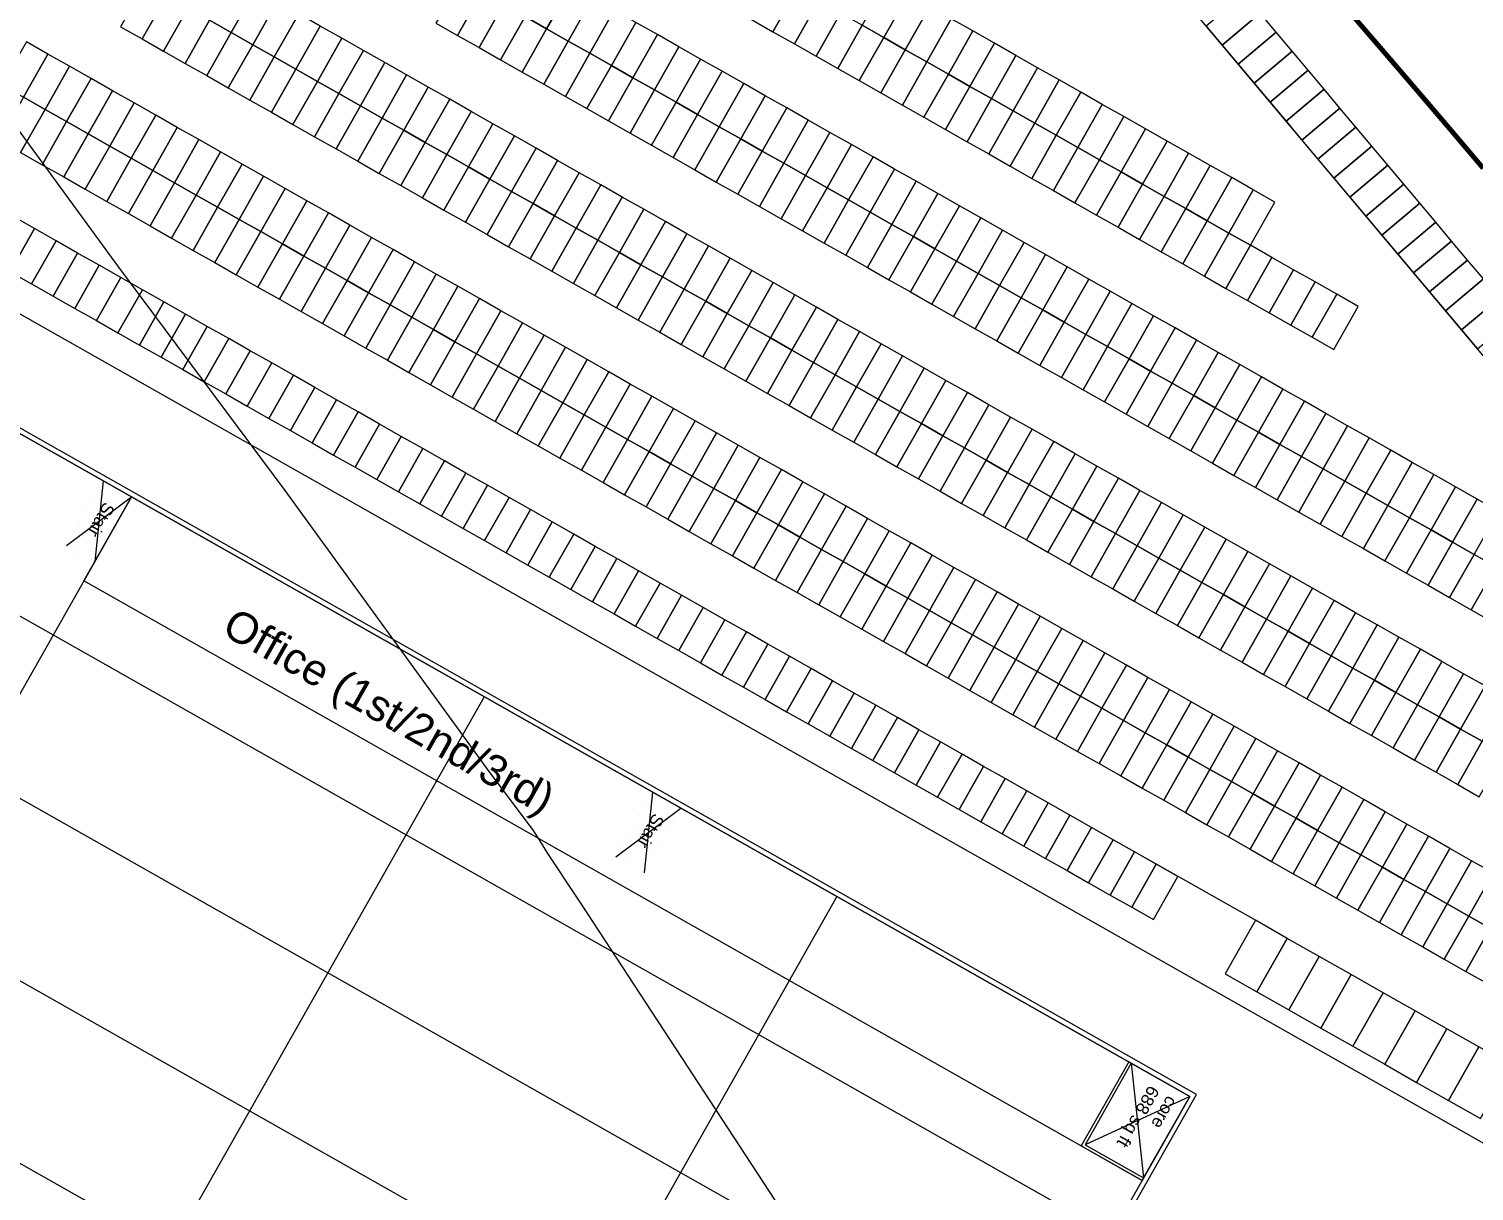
# Model space of a CAD drawing. Header units: millimetres. Extents: x 111502 to 977541, y 8702 to 1044108.
# Drawn here: x 489974.2 to 490119.9, y 241062.8 to 241180 of the extents above; entities that cross this region are included whole.
import ezdxf

# ---------------------------------------------------------------- set-up
doc = ezdxf.new("R2010")
doc.units = ezdxf.units.MM
doc.header["$LTSCALE"] = 0.25
doc.linetypes.add('DASHED2', pattern=[9.525, 6.35, -3.175])
for name, color, linetype in [('E HVSS As Laid HV', 10, 'Continuous'), ('X HVSS Site Background', 8, 'Continuous'), ('X HVSS Site Outline', 210, 'Continuous')]:
    doc.layers.add(name, color=color, linetype=linetype)
doc.styles.add('Proposed Employment Area - 11-089-MP013-01a$0$1250T25R', font='arial.ttf', dxfattribs={"height": 3125})
doc.styles.add('Proposed Employment Area - 11-089-MP013-01a$0$1250T50R', font='arial.ttf', dxfattribs={"height": 6250})
doc.styles.add('Proposed Employment Area - 11-089-MP013-01a$0$Standard', font='txt')

# ---------------------------------------------------------------- blocks, each defined once
blk = doc.blocks.new('Proposed Commercial Boundary - 09.02.22')
at = {"layer": 'X HVSS Site Outline'}
blk.add_lwpolyline([(490029573, 241272499, 500, 500, 0), (490047953, 241250802, 500, 500, 0.0024967), (490101240, 241188750, 500, 500, -0.0010707), (490111136, 241177301, 500, 500, -0.0022777), (490120854, 241165906, 500, 500, -0.0034847)], format="xyseb", dxfattribs=at)
blk = doc.blocks.new('commercial background')
at = {"layer": 'X HVSS Site Background'}
for p, q in [((1391.77, 719.27), (1627.68, 585.62)), ((1468.99, 663.45), (1468.15, 655.32)), ((1471.85, 661.84), (1214.25, 207.13)), ((1465.3, 656.94), (1471.85, 661.84)), ((1507.42, 641.69), (1249.82, 186.97)), ((1524.4, 632.06), (1523.56, 623.93)), ((1520.71, 625.55), (1527.26, 630.45)), ((1585.19, 619.14), (1573.01, 626.04)), ((1542.99, 621.53), (1285.4, 166.82)), ((1572.68, 604.72), (1573.91, 593.16)), ((1578.57, 601.38), (1568.02, 596.49))]:
    blk.add_line(p, q, dxfattribs=at)
at = {"layer": 'X HVSS Site Background', "flags": 128}
for points in [[(1498.21, 806.9), (1626.89, 653.79), (1657.64, 611.25), (1675.49, 575.45), (1680.89, 547.48)], [(1400.7, 702.15), (1578.57, 601.38)], [(1392.37, 688.47), (1571.12, 587.21)], [(1384.92, 674.3), (1562.8, 573.54)], [(1377.04, 660.38), (1554.91, 559.62)], [(1369.15, 646.46), (1547.02, 545.69)]]:
    blk.add_lwpolyline(points, dxfattribs=at)
at = {"layer": 'X HVSS Site Background'}
for points in [[(1479.73, 709.9), (1481.91, 708.67), (1484.37, 713.02), (1482.2, 714.25)], [(1511.55, 710.27), (1513.72, 709.03), (1516.19, 713.38), (1514.01, 714.62)], [(1534.37, 709.98), (1536.54, 708.74), (1539.01, 713.09), (1536.83, 714.33)], [(1470.74, 709.25), (1472.92, 708.02), (1475.38, 712.37), (1473.21, 713.6)], [(1481.91, 708.67), (1484.08, 707.44), (1486.55, 711.79), (1484.37, 713.02)], [(1502.56, 709.61), (1504.73, 708.38), (1507.2, 712.73), (1505.02, 713.96)], [(1504.73, 708.38), (1506.91, 707.15), (1509.37, 711.5), (1507.2, 712.73)], [(1513.72, 709.03), (1515.9, 707.8), (1518.36, 712.15), (1516.19, 713.38)], [(1536.54, 708.74), (1538.72, 707.51), (1541.18, 711.86), (1539.01, 713.09)], [(1545.53, 709.4), (1547.71, 708.16), (1550.18, 712.51), (1548, 713.75)], [(1472.92, 708.02), (1475.09, 706.79), (1477.56, 711.14), (1475.38, 712.37)], [(1484.08, 707.44), (1486.26, 706.21), (1488.72, 710.56), (1486.55, 711.79)], [(1506.91, 707.15), (1509.08, 705.92), (1511.55, 710.27), (1509.37, 711.5)], [(1515.9, 707.8), (1518.07, 706.57), (1520.54, 710.92), (1518.36, 712.15)], [(1538.72, 707.51), (1540.89, 706.28), (1543.36, 710.63), (1541.18, 711.86)], [(1547.71, 708.16), (1549.89, 706.93), (1552.35, 711.28), (1550.18, 712.51)], [(1549.89, 706.93), (1552.06, 705.7), (1554.53, 710.05), (1552.35, 711.28)], [(1580.24, 709.3), (1581.85, 707.38), (1585.68, 710.6), (1584.07, 712.51)], [(1475.09, 706.79), (1477.27, 705.55), (1479.73, 709.9), (1477.56, 711.14)], [(1477.27, 705.55), (1479.44, 704.32), (1481.91, 708.67), (1479.73, 709.9)], [(1486.26, 706.21), (1488.43, 704.97), (1490.9, 709.32), (1488.72, 710.56)], [(1509.08, 705.92), (1511.26, 704.68), (1513.72, 709.03), (1511.55, 710.27)], [(1518.07, 706.57), (1520.25, 705.34), (1522.71, 709.69), (1520.54, 710.92)], [(1540.89, 706.28), (1543.07, 705.05), (1545.53, 709.4), (1543.36, 710.63)], [(1552.06, 705.7), (1554.24, 704.47), (1556.7, 708.82), (1554.53, 710.05)], [(1581.85, 707.38), (1583.46, 705.47), (1587.29, 708.69), (1585.68, 710.6)], [(1479.44, 704.32), (1481.62, 703.09), (1484.08, 707.44), (1481.91, 708.67)], [(1488.43, 704.97), (1490.61, 703.74), (1493.07, 708.09), (1490.9, 709.32)], [(1511.26, 704.68), (1513.43, 703.45), (1515.9, 707.8), (1513.72, 709.03)], [(1520.25, 705.34), (1522.42, 704.1), (1524.89, 708.45), (1522.71, 709.69)], [(1522.42, 704.1), (1524.6, 702.87), (1527.06, 707.22), (1524.89, 708.45)], [(1543.07, 705.05), (1545.25, 703.81), (1547.71, 708.16), (1545.53, 709.4)], [(1554.24, 704.47), (1556.41, 703.23), (1558.88, 707.58), (1556.7, 708.82)], [(1583.46, 705.47), (1585.07, 703.55), (1588.9, 706.77), (1587.29, 708.69)], [(1458.79, 703.38), (1460.97, 702.14), (1463.43, 706.49), (1461.26, 707.73)], [(1481.62, 703.09), (1483.79, 701.86), (1486.26, 706.21), (1484.08, 707.44)], [(1490.61, 703.74), (1492.78, 702.51), (1495.25, 706.86), (1493.07, 708.09)], [(1492.78, 702.51), (1494.96, 701.28), (1497.42, 705.63), (1495.25, 706.86)], [(1513.43, 703.45), (1515.61, 702.22), (1518.07, 706.57), (1515.9, 707.8)], [(1524.6, 702.87), (1526.77, 701.64), (1529.24, 705.99), (1527.06, 707.22)], [(1545.25, 703.81), (1547.42, 702.58), (1549.89, 706.93), (1547.71, 708.16)], [(1547.42, 702.58), (1549.6, 701.35), (1552.06, 705.7), (1549.89, 706.93)], [(1556.41, 703.23), (1558.59, 702), (1561.05, 706.35), (1558.88, 707.58)], [(1460.97, 702.14), (1463.14, 700.91), (1465.61, 705.26), (1463.43, 706.49)], [(1483.79, 701.86), (1485.97, 700.62), (1488.43, 704.97), (1486.26, 706.21)], [(1494.96, 701.28), (1497.13, 700.04), (1499.6, 704.39), (1497.42, 705.63)], [(1515.61, 702.22), (1517.78, 700.99), (1520.25, 705.34), (1518.07, 706.57)], [(1517.78, 700.99), (1519.96, 699.75), (1522.42, 704.1), (1520.25, 705.34)], [(1526.77, 701.64), (1528.95, 700.41), (1531.41, 704.76), (1529.24, 705.99)], [(1549.6, 701.35), (1551.77, 700.12), (1554.24, 704.47), (1552.06, 705.7)], [(1558.59, 702), (1560.76, 700.77), (1563.23, 705.12), (1561.05, 706.35)], [(1585.07, 703.55), (1586.68, 701.64), (1590.5, 704.86), (1588.9, 706.77)], [(1463.14, 700.91), (1465.32, 699.68), (1467.78, 704.03), (1465.61, 705.26)], [(1465.32, 699.68), (1467.49, 698.45), (1469.96, 702.8), (1467.78, 704.03)], [(1485.97, 700.62), (1488.14, 699.39), (1490.61, 703.74), (1488.43, 704.97)], [(1497.13, 700.04), (1499.31, 698.81), (1501.77, 703.16), (1499.6, 704.39)], [(1519.96, 699.75), (1522.13, 698.52), (1524.6, 702.87), (1522.42, 704.1)], [(1528.95, 700.41), (1531.12, 699.17), (1533.59, 703.52), (1531.41, 704.76)], [(1551.77, 700.12), (1553.95, 698.88), (1556.41, 703.23), (1554.24, 704.47)], [(1560.76, 700.77), (1562.94, 699.54), (1565.4, 703.89), (1563.23, 705.12)], [(1562.94, 699.54), (1565.11, 698.3), (1567.58, 702.65), (1565.4, 703.89)], [(1586.68, 701.64), (1588.29, 699.73), (1592.11, 702.94), (1590.5, 704.86)], [(1142.42, 247.24), (1321.16, 145.99), (1579.25, 601.57), (1400.51, 702.83)], [(1467.49, 698.45), (1469.67, 697.21), (1472.13, 701.56), (1469.96, 702.8)], [(1488.14, 699.39), (1490.32, 698.16), (1492.78, 702.51), (1490.61, 703.74)], [(1490.32, 698.16), (1492.49, 696.93), (1494.96, 701.28), (1492.78, 702.51)], [(1499.31, 698.81), (1501.48, 697.58), (1503.95, 701.93), (1501.77, 703.16)], [(1522.13, 698.52), (1524.31, 697.29), (1526.77, 701.64), (1524.6, 702.87)], [(1531.12, 699.17), (1533.3, 697.94), (1535.76, 702.29), (1533.59, 703.52)], [(1553.95, 698.88), (1556.12, 697.65), (1558.59, 702), (1556.41, 703.23)], [(1565.11, 698.3), (1567.29, 697.07), (1569.75, 701.42), (1567.58, 702.65)], [(1588.29, 699.73), (1589.89, 697.81), (1593.72, 701.03), (1592.11, 702.94)], [(1143.1, 247.43), (1320.97, 146.67), (1578.57, 601.38), (1400.7, 702.15)], [(1458.5, 697.79), (1460.68, 696.56), (1463.14, 700.91), (1460.97, 702.14)], [(1469.67, 697.21), (1471.84, 695.98), (1474.31, 700.33), (1472.13, 701.56)], [(1492.49, 696.93), (1494.67, 695.69), (1497.13, 700.04), (1494.96, 701.28)], [(1501.48, 697.58), (1503.66, 696.35), (1506.12, 700.7), (1503.95, 701.93)], [(1524.31, 697.29), (1526.48, 696.06), (1528.95, 700.41), (1526.77, 701.64)], [(1533.3, 697.94), (1535.47, 696.71), (1537.94, 701.06), (1535.76, 702.29)], [(1535.47, 696.71), (1537.65, 695.48), (1540.11, 699.83), (1537.94, 701.06)], [(1556.12, 697.65), (1558.3, 696.42), (1560.76, 700.77), (1558.59, 702)], [(1567.29, 697.07), (1569.46, 695.84), (1571.93, 700.19), (1569.75, 701.42)], [(1589.89, 697.81), (1591.5, 695.9), (1595.33, 699.12), (1593.72, 701.03)], [(1460.68, 696.56), (1462.85, 695.33), (1465.32, 699.68), (1463.14, 700.91)], [(1462.85, 695.33), (1465.03, 694.1), (1467.49, 698.45), (1465.32, 699.68)], [(1471.84, 695.98), (1474.02, 694.75), (1476.48, 699.1), (1474.31, 700.33)], [(1494.67, 695.69), (1496.84, 694.46), (1499.31, 698.81), (1497.13, 700.04)], [(1503.66, 696.35), (1505.83, 695.11), (1508.3, 699.46), (1506.12, 700.7)], [(1526.48, 696.06), (1528.66, 694.82), (1531.12, 699.17), (1528.95, 700.41)], [(1537.65, 695.48), (1539.82, 694.24), (1542.29, 698.59), (1540.11, 699.83)], [(1558.3, 696.42), (1560.47, 695.19), (1562.94, 699.54), (1560.76, 700.77)], [(1560.47, 695.19), (1562.65, 693.95), (1565.11, 698.3), (1562.94, 699.54)], [(1569.46, 695.84), (1571.64, 694.61), (1574.1, 698.96), (1571.93, 700.19)], [(1465.03, 694.1), (1467.2, 692.86), (1469.67, 697.21), (1467.49, 698.45)], [(1474.02, 694.75), (1476.19, 693.52), (1478.66, 697.87), (1476.48, 699.1)], [(1496.84, 694.46), (1499.02, 693.23), (1501.48, 697.58), (1499.31, 698.81)], [(1505.83, 695.11), (1508.01, 693.88), (1510.47, 698.23), (1508.3, 699.46)], [(1508.01, 693.88), (1510.18, 692.65), (1512.65, 697), (1510.47, 698.23)], [(1528.66, 694.82), (1530.83, 693.59), (1533.3, 697.94), (1531.12, 699.17)], [(1539.82, 694.24), (1542, 693.01), (1544.46, 697.36), (1542.29, 698.59)], [(1562.65, 693.95), (1564.82, 692.72), (1567.29, 697.07), (1565.11, 698.3)], [(1571.64, 694.61), (1573.81, 693.37), (1576.28, 697.72), (1574.1, 698.96)], [(1591.5, 695.9), (1593.11, 693.99), (1596.94, 697.2), (1595.33, 699.12)], [(1467.2, 692.86), (1469.38, 691.63), (1471.84, 695.98), (1469.67, 697.21)], [(1476.19, 693.52), (1478.37, 692.28), (1480.83, 696.63), (1478.66, 697.87)], [(1478.37, 692.28), (1480.54, 691.05), (1483.01, 695.4), (1480.83, 696.63)], [(1499.02, 693.23), (1501.19, 692), (1503.66, 696.35), (1501.48, 697.58)], [(1510.18, 692.65), (1512.36, 691.42), (1514.82, 695.77), (1512.65, 697)], [(1530.83, 693.59), (1533.01, 692.36), (1535.47, 696.71), (1533.3, 697.94)], [(1533.01, 692.36), (1535.18, 691.13), (1537.65, 695.48), (1535.47, 696.71)], [(1542, 693.01), (1544.17, 691.78), (1546.64, 696.13), (1544.46, 697.36)], [(1564.82, 692.72), (1567, 691.49), (1569.46, 695.84), (1567.29, 697.07)], [(1573.81, 693.37), (1575.99, 692.14), (1578.45, 696.49), (1576.28, 697.72)], [(1593.11, 693.99), (1594.72, 692.07), (1598.55, 695.29), (1596.94, 697.2)], [(1469.38, 691.63), (1471.55, 690.4), (1474.02, 694.75), (1471.84, 695.98)], [(1480.54, 691.05), (1482.72, 689.82), (1485.18, 694.17), (1483.01, 695.4)], [(1501.19, 692), (1503.37, 690.76), (1505.83, 695.11), (1503.66, 696.35)], [(1512.36, 691.42), (1514.53, 690.18), (1517, 694.53), (1514.82, 695.77)], [(1535.18, 691.13), (1537.36, 689.89), (1539.82, 694.24), (1537.65, 695.48)], [(1544.17, 691.78), (1546.35, 690.55), (1548.81, 694.9), (1546.64, 696.13)], [(1567, 691.49), (1569.17, 690.26), (1571.64, 694.61), (1569.46, 695.84)], [(1575.99, 692.14), (1578.16, 690.91), (1580.63, 695.26), (1578.45, 696.49)], [(1578.16, 690.91), (1580.34, 689.68), (1582.8, 694.03), (1580.63, 695.26)], [(1594.72, 692.07), (1596.33, 690.16), (1600.16, 693.37), (1598.55, 695.29)], [(1471.55, 690.4), (1473.73, 689.17), (1476.19, 693.52), (1474.02, 694.75)], [(1482.72, 689.82), (1484.89, 688.59), (1487.36, 692.94), (1485.18, 694.17)], [(1503.37, 690.76), (1505.54, 689.53), (1508.01, 693.88), (1505.83, 695.11)], [(1505.54, 689.53), (1507.72, 688.3), (1510.18, 692.65), (1508.01, 693.88)], [(1514.53, 690.18), (1516.71, 688.95), (1519.17, 693.3), (1517, 694.53)], [(1537.36, 689.89), (1539.53, 688.66), (1542, 693.01), (1539.82, 694.24)], [(1546.35, 690.55), (1548.52, 689.31), (1550.99, 693.66), (1548.81, 694.9)], [(1569.17, 690.26), (1571.35, 689.02), (1573.81, 693.37), (1571.64, 694.61)], [(1580.34, 689.68), (1582.51, 688.44), (1584.98, 692.79), (1582.8, 694.03)], [(1473.73, 689.17), (1475.9, 687.93), (1478.37, 692.28), (1476.19, 693.52)], [(1475.9, 687.93), (1478.08, 686.7), (1480.54, 691.05), (1478.37, 692.28)], [(1484.89, 688.59), (1487.07, 687.35), (1489.53, 691.7), (1487.36, 692.94)], [(1507.72, 688.3), (1509.89, 687.07), (1512.36, 691.42), (1510.18, 692.65)], [(1516.71, 688.95), (1518.88, 687.72), (1521.35, 692.07), (1519.17, 693.3)], [(1539.53, 688.66), (1541.71, 687.43), (1544.17, 691.78), (1542, 693.01)], [(1548.52, 689.31), (1550.7, 688.08), (1553.16, 692.43), (1550.99, 693.66)], [(1550.7, 688.08), (1552.87, 686.85), (1555.34, 691.2), (1553.16, 692.43)], [(1571.35, 689.02), (1573.52, 687.79), (1575.99, 692.14), (1573.81, 693.37)], [(1582.51, 688.44), (1584.69, 687.21), (1587.15, 691.56), (1584.98, 692.79)], [(1596.33, 690.16), (1597.94, 688.24), (1601.76, 691.46), (1600.16, 693.37)], [(1478.08, 686.7), (1480.25, 685.47), (1482.72, 689.82), (1480.54, 691.05)], [(1487.07, 687.35), (1489.24, 686.12), (1491.71, 690.47), (1489.53, 691.7)], [(1509.89, 687.07), (1512.07, 685.83), (1514.53, 690.18), (1512.36, 691.42)], [(1518.88, 687.72), (1521.06, 686.49), (1523.52, 690.84), (1521.35, 692.07)], [(1521.06, 686.49), (1523.23, 685.25), (1525.7, 689.6), (1523.52, 690.84)], [(1541.71, 687.43), (1543.88, 686.2), (1546.35, 690.55), (1544.17, 691.78)], [(1552.87, 686.85), (1555.05, 685.62), (1557.51, 689.97), (1555.34, 691.2)], [(1573.52, 687.79), (1575.7, 686.56), (1578.16, 690.91), (1575.99, 692.14)], [(1575.7, 686.56), (1577.87, 685.33), (1580.34, 689.68), (1578.16, 690.91)], [(1597.94, 688.24), (1599.54, 686.33), (1603.37, 689.55), (1601.76, 691.46)], [(1457.44, 685.78), (1459.62, 684.54), (1462.08, 688.89), (1459.91, 690.13)], [(1480.25, 685.47), (1482.43, 684.24), (1484.89, 688.59), (1482.72, 689.82)], [(1489.24, 686.12), (1491.42, 684.89), (1493.88, 689.24), (1491.71, 690.47)], [(1512.07, 685.83), (1514.24, 684.6), (1516.71, 688.95), (1514.53, 690.18)], [(1523.23, 685.25), (1525.41, 684.02), (1527.87, 688.37), (1525.7, 689.6)], [(1543.88, 686.2), (1546.06, 684.96), (1548.52, 689.31), (1546.35, 690.55)], [(1546.06, 684.96), (1548.23, 683.73), (1550.7, 688.08), (1548.52, 689.31)], [(1555.05, 685.62), (1557.22, 684.38), (1559.69, 688.73), (1557.51, 689.97)], [(1577.87, 685.33), (1580.05, 684.09), (1582.51, 688.44), (1580.34, 689.68)], [(1599.54, 686.33), (1601.15, 684.42), (1604.98, 687.63), (1603.37, 689.55)], [(1459.62, 684.54), (1461.79, 683.31), (1464.26, 687.66), (1462.08, 688.89)], [(1482.43, 684.24), (1484.6, 683), (1487.07, 687.35), (1484.89, 688.59)], [(1491.42, 684.89), (1493.6, 683.66), (1496.06, 688.01), (1493.88, 689.24)], [(1493.6, 683.66), (1495.77, 682.42), (1498.24, 686.77), (1496.06, 688.01)], [(1514.24, 684.6), (1516.42, 683.37), (1518.88, 687.72), (1516.71, 688.95)], [(1525.41, 684.02), (1527.58, 682.79), (1530.05, 687.14), (1527.87, 688.37)], [(1548.23, 683.73), (1550.41, 682.5), (1552.87, 686.85), (1550.7, 688.08)], [(1557.22, 684.38), (1559.4, 683.15), (1561.86, 687.5), (1559.69, 688.73)], [(1580.05, 684.09), (1582.22, 682.86), (1584.69, 687.21), (1582.51, 688.44)], [(1461.79, 683.31), (1463.97, 682.08), (1466.43, 686.43), (1464.26, 687.66)], [(1463.97, 682.08), (1466.14, 680.85), (1468.61, 685.2), (1466.43, 686.43)], [(1484.6, 683), (1486.78, 681.77), (1489.24, 686.12), (1487.07, 687.35)], [(1495.77, 682.42), (1497.95, 681.19), (1500.41, 685.54), (1498.24, 686.77)], [(1516.42, 683.37), (1518.59, 682.14), (1521.06, 686.49), (1518.88, 687.72)], [(1518.59, 682.14), (1520.77, 680.9), (1523.23, 685.25), (1521.06, 686.49)], [(1527.58, 682.79), (1529.76, 681.56), (1532.22, 685.91), (1530.05, 687.14)], [(1550.41, 682.5), (1552.58, 681.27), (1555.05, 685.62), (1552.87, 686.85)], [(1559.4, 683.15), (1561.57, 681.92), (1564.04, 686.27), (1561.86, 687.5)], [(1582.22, 682.86), (1584.4, 681.63), (1586.86, 685.98), (1584.69, 687.21)], [(1601.15, 684.42), (1602.76, 682.5), (1606.59, 685.72), (1604.98, 687.63)], [(1466.14, 680.85), (1468.32, 679.61), (1470.78, 683.96), (1468.61, 685.2)], [(1486.78, 681.77), (1488.96, 680.54), (1491.42, 684.89), (1489.24, 686.12)], [(1497.95, 681.19), (1500.12, 679.96), (1502.59, 684.31), (1500.41, 685.54)], [(1520.77, 680.9), (1522.94, 679.67), (1525.41, 684.02), (1523.23, 685.25)], [(1529.76, 681.56), (1531.93, 680.32), (1534.4, 684.67), (1532.22, 685.91)], [(1552.58, 681.27), (1554.76, 680.03), (1557.22, 684.38), (1555.05, 685.62)], [(1561.57, 681.92), (1563.75, 680.69), (1566.21, 685.04), (1564.04, 686.27)], [(1563.75, 680.69), (1565.92, 679.45), (1568.39, 683.8), (1566.21, 685.04)], [(1584.4, 681.63), (1586.57, 680.4), (1589.04, 684.75), (1586.86, 685.98)], [(1602.76, 682.5), (1604.37, 680.59), (1608.2, 683.81), (1606.59, 685.72)], [(1468.32, 679.61), (1470.49, 678.38), (1472.96, 682.73), (1470.78, 683.96)], [(1488.96, 680.54), (1491.13, 679.31), (1493.6, 683.66), (1491.42, 684.89)], [(1491.13, 679.31), (1493.31, 678.07), (1495.77, 682.42), (1493.6, 683.66)], [(1500.12, 679.96), (1502.3, 678.73), (1504.76, 683.08), (1502.59, 684.31)], [(1522.94, 679.67), (1525.12, 678.44), (1527.58, 682.79), (1525.41, 684.02)], [(1531.93, 680.32), (1534.11, 679.09), (1536.57, 683.44), (1534.4, 684.67)], [(1554.76, 680.03), (1556.93, 678.8), (1559.4, 683.15), (1557.22, 684.38)], [(1565.92, 679.45), (1568.1, 678.22), (1570.56, 682.57), (1568.39, 683.8)], [(1586.57, 680.4), (1588.75, 679.16), (1591.21, 683.51), (1589.04, 684.75)], [(1588.75, 679.16), (1590.92, 677.93), (1593.39, 682.28), (1591.21, 683.51)], [(1604.37, 680.59), (1605.98, 678.67), (1609.81, 681.89), (1608.2, 683.81)], [(1470.49, 678.38), (1472.67, 677.15), (1475.13, 681.5), (1472.96, 682.73)], [(1493.31, 678.07), (1495.48, 676.84), (1497.95, 681.19), (1495.77, 682.42)], [(1502.3, 678.73), (1504.47, 677.49), (1506.94, 681.84), (1504.76, 683.08)], [(1525.12, 678.44), (1527.29, 677.21), (1529.76, 681.56), (1527.58, 682.79)], [(1534.11, 679.09), (1536.28, 677.86), (1538.75, 682.21), (1536.57, 683.44)], [(1536.28, 677.86), (1538.46, 676.63), (1540.92, 680.98), (1538.75, 682.21)], [(1556.93, 678.8), (1559.11, 677.57), (1561.57, 681.92), (1559.4, 683.15)], [(1568.1, 678.22), (1570.27, 676.99), (1572.74, 681.34), (1570.56, 682.57)], [(1590.92, 677.93), (1593.1, 676.7), (1595.56, 681.05), (1593.39, 682.28)], [(1472.67, 677.15), (1474.84, 675.92), (1477.31, 680.27), (1475.13, 681.5)], [(1495.48, 676.84), (1497.66, 675.61), (1500.12, 679.96), (1497.95, 681.19)], [(1504.47, 677.49), (1506.65, 676.26), (1509.11, 680.61), (1506.94, 681.84)], [(1506.65, 676.26), (1508.82, 675.03), (1511.29, 679.38), (1509.11, 680.61)], [(1527.29, 677.21), (1529.47, 675.97), (1531.93, 680.32), (1529.76, 681.56)], [(1538.46, 676.63), (1540.63, 675.39), (1543.1, 679.74), (1540.92, 680.98)], [(1559.11, 677.57), (1561.28, 676.34), (1563.75, 680.69), (1561.57, 681.92)], [(1561.28, 676.34), (1563.46, 675.1), (1565.92, 679.45), (1563.75, 680.69)], [(1570.27, 676.99), (1572.45, 675.76), (1574.91, 680.11), (1572.74, 681.34)], [(1605.98, 678.67), (1607.59, 676.76), (1611.41, 679.98), (1609.81, 681.89)], [(1474.84, 675.92), (1477.02, 674.68), (1479.48, 679.03), (1477.31, 680.27)], [(1497.66, 675.61), (1499.83, 674.38), (1502.3, 678.73), (1500.12, 679.96)], [(1508.82, 675.03), (1511, 673.8), (1513.46, 678.15), (1511.29, 679.38)], [(1529.47, 675.97), (1531.64, 674.74), (1534.11, 679.09), (1531.93, 680.32)], [(1540.63, 675.39), (1542.81, 674.16), (1545.27, 678.51), (1543.1, 679.74)], [(1563.46, 675.1), (1565.63, 673.87), (1568.1, 678.22), (1565.92, 679.45)], [(1572.45, 675.76), (1574.62, 674.52), (1577.09, 678.87), (1574.91, 680.11)], [(1477.02, 674.68), (1479.19, 673.45), (1481.66, 677.8), (1479.48, 679.03)], [(1479.19, 673.45), (1481.37, 672.22), (1483.83, 676.57), (1481.66, 677.8)], [(1499.83, 674.38), (1502.01, 673.14), (1504.47, 677.49), (1502.3, 678.73)], [(1511, 673.8), (1513.17, 672.56), (1515.64, 676.92), (1513.46, 678.15)], [(1531.64, 674.74), (1533.82, 673.51), (1536.28, 677.86), (1534.11, 679.09)], [(1533.82, 673.51), (1535.99, 672.28), (1538.46, 676.63), (1536.28, 677.86)], [(1542.81, 674.16), (1544.98, 672.93), (1547.45, 677.28), (1545.27, 678.51)], [(1565.63, 673.87), (1567.81, 672.64), (1570.27, 676.99), (1568.1, 678.22)], [(1574.62, 674.52), (1576.8, 673.29), (1579.26, 677.64), (1577.09, 678.87)], [(1481.37, 672.22), (1483.54, 670.99), (1486.01, 675.34), (1483.83, 676.57)], [(1502.01, 673.14), (1504.18, 671.91), (1506.65, 676.26), (1504.47, 677.49)], [(1504.18, 671.91), (1506.36, 670.68), (1508.82, 675.03), (1506.65, 676.26)], [(1513.17, 672.56), (1515.35, 671.33), (1517.81, 675.68), (1515.64, 676.92)], [(1535.99, 672.28), (1538.17, 671.04), (1540.63, 675.39), (1538.46, 676.63)], [(1544.98, 672.93), (1547.16, 671.7), (1549.62, 676.05), (1547.45, 677.28)], [(1567.81, 672.64), (1569.98, 671.41), (1572.45, 675.76), (1570.27, 676.99)], [(1576.8, 673.29), (1578.97, 672.06), (1581.44, 676.41), (1579.26, 677.64)], [(1578.97, 672.06), (1581.15, 670.83), (1583.61, 675.18), (1581.44, 676.41)], [(1483.54, 670.99), (1485.72, 669.75), (1488.18, 674.1), (1486.01, 675.34)], [(1506.36, 670.68), (1508.53, 669.45), (1511, 673.8), (1508.82, 675.03)], [(1515.35, 671.33), (1517.52, 670.1), (1519.99, 674.45), (1517.81, 675.68)], [(1538.17, 671.04), (1540.34, 669.81), (1542.81, 674.16), (1540.63, 675.39)], [(1547.16, 671.7), (1549.33, 670.46), (1551.8, 674.81), (1549.62, 676.05)], [(1549.33, 670.46), (1551.51, 669.23), (1553.97, 673.58), (1551.8, 674.81)], [(1569.98, 671.41), (1572.16, 670.17), (1574.62, 674.52), (1572.45, 675.76)], [(1581.15, 670.83), (1583.32, 669.59), (1585.79, 673.94), (1583.61, 675.18)], [(1485.72, 669.75), (1487.89, 668.52), (1490.36, 672.87), (1488.18, 674.1)], [(1508.53, 669.45), (1510.71, 668.21), (1513.17, 672.56), (1511, 673.8)], [(1517.52, 670.1), (1519.7, 668.87), (1522.16, 673.22), (1519.99, 674.45)], [(1540.34, 669.81), (1542.52, 668.58), (1544.98, 672.93), (1542.81, 674.16)], [(1551.51, 669.23), (1553.68, 668), (1556.15, 672.35), (1553.97, 673.58)], [(1572.16, 670.17), (1574.33, 668.94), (1576.8, 673.29), (1574.62, 674.52)], [(1574.33, 668.94), (1576.51, 667.71), (1578.97, 672.06), (1576.8, 673.29)], [(1583.32, 669.59), (1585.5, 668.36), (1587.96, 672.71), (1585.79, 673.94)], [(1487.89, 668.52), (1490.07, 667.29), (1492.53, 671.64), (1490.36, 672.87)], [(1510.71, 668.21), (1512.88, 666.98), (1515.35, 671.33), (1513.17, 672.56)], [(1519.7, 668.87), (1521.87, 667.63), (1524.34, 671.99), (1522.16, 673.22)], [(1521.87, 667.63), (1524.05, 666.4), (1526.51, 670.75), (1524.34, 671.99)], [(1542.52, 668.58), (1544.69, 667.35), (1547.16, 671.7), (1544.98, 672.93)], [(1553.68, 668), (1555.86, 666.77), (1558.32, 671.12), (1556.15, 672.35)], [(1576.51, 667.71), (1578.68, 666.48), (1581.15, 670.83), (1578.97, 672.06)], [(1585.5, 668.36), (1587.67, 667.13), (1590.14, 671.48), (1587.96, 672.71)], [(1490.07, 667.29), (1492.24, 666.06), (1494.71, 670.41), (1492.53, 671.64)], [(1492.24, 666.06), (1494.42, 664.82), (1496.88, 669.17), (1494.71, 670.41)], [(1512.88, 666.98), (1515.06, 665.75), (1517.52, 670.1), (1515.35, 671.33)], [(1524.05, 666.4), (1526.22, 665.17), (1528.69, 669.52), (1526.51, 670.75)], [(1544.69, 667.35), (1546.87, 666.11), (1549.33, 670.46), (1547.16, 671.7)], [(1546.87, 666.11), (1549.04, 664.88), (1551.51, 669.23), (1549.33, 670.46)], [(1555.86, 666.77), (1558.04, 665.53), (1560.5, 669.88), (1558.32, 671.12)], [(1578.68, 666.48), (1580.86, 665.24), (1583.32, 669.59), (1581.15, 670.83)], [(1587.67, 667.13), (1589.85, 665.9), (1592.31, 670.25), (1590.14, 671.48)], [(1494.42, 664.82), (1496.59, 663.59), (1499.06, 667.94), (1496.88, 669.17)], [(1515.06, 665.75), (1517.23, 664.52), (1519.7, 668.87), (1517.52, 670.1)], [(1526.22, 665.17), (1528.4, 663.94), (1530.86, 668.29), (1528.69, 669.52)], [(1549.04, 664.88), (1551.22, 663.65), (1553.68, 668), (1551.51, 669.23)], [(1558.04, 665.53), (1560.21, 664.3), (1562.68, 668.65), (1560.5, 669.88)], [(1580.86, 665.24), (1583.03, 664.01), (1585.5, 668.36), (1583.32, 669.59)], [(1589.85, 665.9), (1592.02, 664.66), (1594.49, 669.01), (1592.31, 670.25)], [(1592.02, 664.66), (1594.2, 663.43), (1596.66, 667.78), (1594.49, 669.01)], [(1496.59, 663.59), (1498.77, 662.36), (1501.23, 666.71), (1499.06, 667.94)], [(1517.23, 664.52), (1519.41, 663.28), (1521.87, 667.63), (1519.7, 668.87)], [(1519.41, 663.28), (1521.58, 662.05), (1524.05, 666.4), (1521.87, 667.63)], [(1528.4, 663.94), (1530.57, 662.7), (1533.04, 667.06), (1530.86, 668.29)], [(1551.22, 663.65), (1553.39, 662.42), (1555.86, 666.77), (1553.68, 668)], [(1560.21, 664.3), (1562.39, 663.07), (1564.85, 667.42), (1562.68, 668.65)], [(1583.03, 664.01), (1585.21, 662.78), (1587.67, 667.13), (1585.5, 668.36)], [(1594.2, 663.43), (1596.37, 662.2), (1598.84, 666.55), (1596.66, 667.78)], [(1498.77, 662.36), (1500.94, 661.13), (1503.41, 665.48), (1501.23, 666.71)], [(1521.58, 662.05), (1523.76, 660.82), (1526.22, 665.17), (1524.05, 666.4)], [(1530.57, 662.7), (1532.75, 661.47), (1535.21, 665.82), (1533.04, 667.06)], [(1553.39, 662.42), (1555.57, 661.18), (1558.04, 665.53), (1555.86, 666.77)], [(1562.39, 663.07), (1564.56, 661.84), (1567.03, 666.19), (1564.85, 667.42)], [(1564.56, 661.84), (1566.74, 660.6), (1569.2, 664.95), (1567.03, 666.19)], [(1585.21, 662.78), (1587.38, 661.55), (1589.85, 665.9), (1587.67, 667.13)], [(1596.37, 662.2), (1598.55, 660.97), (1601.01, 665.32), (1598.84, 666.55)], [(1500.94, 661.13), (1503.12, 659.89), (1505.58, 664.24), (1503.41, 665.48)], [(1523.76, 660.82), (1525.93, 659.59), (1528.4, 663.94), (1526.22, 665.17)], [(1532.75, 661.47), (1534.92, 660.24), (1537.39, 664.59), (1535.21, 665.82)], [(1534.92, 660.24), (1537.1, 659.01), (1539.56, 663.36), (1537.39, 664.59)], [(1555.57, 661.18), (1557.75, 659.95), (1560.21, 664.3), (1558.04, 665.53)], [(1566.74, 660.6), (1568.91, 659.37), (1571.38, 663.72), (1569.2, 664.95)], [(1587.38, 661.55), (1589.56, 660.31), (1592.02, 664.66), (1589.85, 665.9)], [(1589.56, 660.31), (1591.73, 659.08), (1594.2, 663.43), (1592.02, 664.66)], [(1598.55, 660.97), (1600.72, 659.73), (1603.19, 664.08), (1601.01, 665.32)], [(1503.12, 659.89), (1505.29, 658.66), (1507.76, 663.01), (1505.58, 664.24)], [(1525.93, 659.59), (1528.11, 658.35), (1530.57, 662.7), (1528.4, 663.94)], [(1537.1, 659.01), (1539.27, 657.77), (1541.74, 662.13), (1539.56, 663.36)], [(1557.75, 659.95), (1559.92, 658.72), (1562.39, 663.07), (1560.21, 664.3)], [(1568.91, 659.37), (1571.09, 658.14), (1573.55, 662.49), (1571.38, 663.72)], [(1591.73, 659.08), (1593.91, 657.85), (1596.37, 662.2), (1594.2, 663.43)], [(1600.72, 659.73), (1602.9, 658.5), (1605.36, 662.85), (1603.19, 664.08)], [(1471.85, 661.84), (1578.57, 601.38), (1573.76, 592.9), (1467.04, 653.36)], [(1505.29, 658.66), (1507.47, 657.43), (1509.93, 661.78), (1507.76, 663.01)], [(1507.47, 657.43), (1509.64, 656.2), (1512.11, 660.55), (1509.93, 661.78)], [(1528.11, 658.35), (1530.28, 657.12), (1532.75, 661.47), (1530.57, 662.7)], [(1539.27, 657.77), (1541.45, 656.54), (1543.91, 660.89), (1541.74, 662.13)], [(1559.92, 658.72), (1562.1, 657.49), (1564.56, 661.84), (1562.39, 663.07)], [(1562.1, 657.49), (1564.27, 656.25), (1566.74, 660.6), (1564.56, 661.84)], [(1571.09, 658.14), (1573.26, 656.91), (1575.73, 661.26), (1573.55, 662.49)], [(1593.91, 657.85), (1596.08, 656.62), (1598.55, 660.97), (1596.37, 662.2)], [(1602.9, 658.5), (1605.07, 657.27), (1607.54, 661.62), (1605.36, 662.85)], [(1605.07, 657.27), (1607.25, 656.04), (1609.71, 660.39), (1607.54, 661.62)], [(1509.64, 656.2), (1511.82, 654.96), (1514.28, 659.31), (1512.11, 660.55)], [(1530.28, 657.12), (1532.46, 655.89), (1534.92, 660.24), (1532.75, 661.47)], [(1532.46, 655.89), (1534.63, 654.66), (1537.1, 659.01), (1534.92, 660.24)], [(1541.45, 656.54), (1543.62, 655.31), (1546.09, 659.66), (1543.91, 660.89)], [(1564.27, 656.25), (1566.45, 655.02), (1568.91, 659.37), (1566.74, 660.6)], [(1573.26, 656.91), (1575.44, 655.67), (1577.9, 660.02), (1575.73, 661.26)], [(1596.08, 656.62), (1598.26, 655.38), (1600.72, 659.73), (1598.55, 660.97)], [(1511.82, 654.96), (1513.99, 653.73), (1516.46, 658.08), (1514.28, 659.31)], [(1534.63, 654.66), (1536.81, 653.42), (1539.27, 657.77), (1537.1, 659.01)], [(1543.62, 655.31), (1545.8, 654.08), (1548.26, 658.43), (1546.09, 659.66)], [(1566.45, 655.02), (1568.62, 653.79), (1571.09, 658.14), (1568.91, 659.37)], [(1575.44, 655.67), (1577.61, 654.44), (1580.08, 658.79), (1577.9, 660.02)], [(1577.61, 654.44), (1579.79, 653.21), (1582.25, 657.56), (1580.08, 658.79)], [(1598.26, 655.38), (1600.43, 654.15), (1602.9, 658.5), (1600.72, 659.73)], [(1513.99, 653.73), (1516.17, 652.5), (1518.63, 656.85), (1516.46, 658.08)], [(1536.81, 653.42), (1538.98, 652.19), (1541.45, 656.54), (1539.27, 657.77)], [(1545.8, 654.08), (1547.97, 652.84), (1550.44, 657.2), (1548.26, 658.43)], [(1568.62, 653.79), (1570.8, 652.56), (1573.26, 656.91), (1571.09, 658.14)], [(1579.79, 653.21), (1581.96, 651.98), (1584.43, 656.33), (1582.25, 657.56)], [(1600.43, 654.15), (1602.61, 652.92), (1605.07, 657.27), (1602.9, 658.5)], [(1602.61, 652.92), (1604.78, 651.69), (1607.25, 656.04), (1605.07, 657.27)], [(1516.17, 652.5), (1518.34, 651.27), (1520.81, 655.62), (1518.63, 656.85)], [(1538.98, 652.19), (1541.16, 650.96), (1543.62, 655.31), (1541.45, 656.54)], [(1547.97, 652.84), (1550.15, 651.61), (1552.61, 655.96), (1550.44, 657.2)], [(1550.15, 651.61), (1552.32, 650.38), (1554.79, 654.73), (1552.61, 655.96)], [(1570.8, 652.56), (1572.97, 651.32), (1575.44, 655.67), (1573.26, 656.91)], [(1581.96, 651.98), (1584.14, 650.74), (1586.6, 655.09), (1584.43, 656.33)], [(1604.78, 651.69), (1606.96, 650.45), (1609.42, 654.8), (1607.25, 656.04)], [(1518.34, 651.27), (1520.52, 650.03), (1522.98, 654.38), (1520.81, 655.62)], [(1520.52, 650.03), (1522.69, 648.8), (1525.16, 653.15), (1522.98, 654.38)], [(1541.16, 650.96), (1543.33, 649.73), (1545.8, 654.08), (1543.62, 655.31)], [(1552.32, 650.38), (1554.5, 649.15), (1556.96, 653.5), (1554.79, 654.73)], [(1572.97, 651.32), (1575.15, 650.09), (1577.61, 654.44), (1575.44, 655.67)], [(1575.15, 650.09), (1577.32, 648.86), (1579.79, 653.21), (1577.61, 654.44)], [(1584.14, 650.74), (1586.31, 649.51), (1588.78, 653.86), (1586.6, 655.09)], [(1606.96, 650.45), (1609.13, 649.22), (1611.6, 653.57), (1609.42, 654.8)], [(1522.69, 648.8), (1524.87, 647.57), (1527.33, 651.92), (1525.16, 653.15)], [(1543.33, 649.73), (1545.51, 648.49), (1547.97, 652.84), (1545.8, 654.08)], [(1554.5, 649.15), (1556.67, 647.91), (1559.14, 652.27), (1556.96, 653.5)], [(1577.32, 648.86), (1579.5, 647.63), (1581.96, 651.98), (1579.79, 653.21)], [(1586.31, 649.51), (1588.49, 648.28), (1590.95, 652.63), (1588.78, 653.86)], [(1524.87, 647.57), (1527.04, 646.34), (1529.51, 650.69), (1527.33, 651.92)], [(1545.51, 648.49), (1547.68, 647.26), (1550.15, 651.61), (1547.97, 652.84)], [(1547.68, 647.26), (1549.86, 646.03), (1552.32, 650.38), (1550.15, 651.61)], [(1556.67, 647.91), (1558.85, 646.68), (1561.31, 651.03), (1559.14, 652.27)], [(1579.5, 647.63), (1581.67, 646.39), (1584.14, 650.74), (1581.96, 651.98)], [(1588.49, 648.28), (1590.66, 647.05), (1593.13, 651.4), (1590.95, 652.63)], [(1527.04, 646.34), (1529.22, 645.1), (1531.68, 649.45), (1529.51, 650.69)], [(1549.86, 646.03), (1552.03, 644.8), (1554.5, 649.15), (1552.32, 650.38)], [(1558.85, 646.68), (1561.02, 645.45), (1563.49, 649.8), (1561.31, 651.03)], [(1581.67, 646.39), (1583.85, 645.16), (1586.31, 649.51), (1584.14, 650.74)], [(1590.66, 647.05), (1592.84, 645.81), (1595.3, 650.16), (1593.13, 651.4)], [(1592.84, 645.81), (1595.01, 644.58), (1597.48, 648.93), (1595.3, 650.16)], [(1529.22, 645.1), (1531.39, 643.87), (1533.86, 648.22), (1531.68, 649.45)], [(1552.03, 644.8), (1554.21, 643.56), (1556.67, 647.91), (1554.5, 649.15)], [(1561.02, 645.45), (1563.2, 644.22), (1565.66, 648.57), (1563.49, 649.8)], [(1563.2, 644.22), (1565.37, 642.98), (1567.84, 647.34), (1565.66, 648.57)], [(1583.85, 645.16), (1586.02, 643.93), (1588.49, 648.28), (1586.31, 649.51)], [(1595.01, 644.58), (1597.19, 643.35), (1599.65, 647.7), (1597.48, 648.93)], [(1531.39, 643.87), (1533.57, 642.64), (1536.04, 646.99), (1533.86, 648.22)], [(1554.21, 643.56), (1556.38, 642.33), (1558.85, 646.68), (1556.67, 647.91)], [(1565.37, 642.98), (1567.55, 641.75), (1570.01, 646.1), (1567.84, 647.34)], [(1586.02, 643.93), (1588.2, 642.7), (1590.66, 647.05), (1588.49, 648.28)], [(1588.2, 642.7), (1590.37, 641.46), (1592.84, 645.81), (1590.66, 647.05)], [(1597.19, 643.35), (1599.36, 642.12), (1601.83, 646.47), (1599.65, 647.7)], [(1533.57, 642.64), (1535.75, 641.41), (1538.21, 645.76), (1536.04, 646.99)], [(1535.75, 641.41), (1537.92, 640.17), (1540.39, 644.52), (1538.21, 645.76)], [(1556.38, 642.33), (1558.56, 641.1), (1561.02, 645.45), (1558.85, 646.68)], [(1567.55, 641.75), (1569.72, 640.52), (1572.19, 644.87), (1570.01, 646.1)], [(1590.37, 641.46), (1592.55, 640.23), (1595.01, 644.58), (1592.84, 645.81)], [(1599.36, 642.12), (1601.54, 640.88), (1604, 645.23), (1601.83, 646.47)], [(1537.92, 640.17), (1540.1, 638.94), (1542.56, 643.29), (1540.39, 644.52)], [(1558.56, 641.1), (1560.73, 639.87), (1563.2, 644.22), (1561.02, 645.45)], [(1560.73, 639.87), (1562.91, 638.63), (1565.37, 642.98), (1563.2, 644.22)], [(1569.72, 640.52), (1571.9, 639.29), (1574.36, 643.64), (1572.19, 644.87)], [(1592.55, 640.23), (1594.72, 639), (1597.19, 643.35), (1595.01, 644.58)], [(1601.54, 640.88), (1603.71, 639.65), (1606.18, 644), (1604, 645.23)], [(1540.1, 638.94), (1542.27, 637.71), (1544.74, 642.06), (1542.56, 643.29)], [(1562.91, 638.63), (1565.08, 637.4), (1567.55, 641.75), (1565.37, 642.98)], [(1571.9, 639.29), (1574.07, 638.05), (1576.54, 642.41), (1574.36, 643.64)], [(1594.72, 639), (1596.9, 637.77), (1599.36, 642.12), (1597.19, 643.35)], [(1603.71, 639.65), (1605.89, 638.42), (1608.35, 642.77), (1606.18, 644)], [(1605.89, 638.42), (1608.06, 637.19), (1610.53, 641.54), (1608.35, 642.77)], [(1542.27, 637.71), (1544.45, 636.48), (1546.91, 640.83), (1544.74, 642.06)], [(1565.08, 637.4), (1567.26, 636.17), (1569.72, 640.52), (1567.55, 641.75)], [(1574.07, 638.05), (1576.25, 636.82), (1578.71, 641.17), (1576.54, 642.41)], [(1596.9, 637.77), (1599.07, 636.53), (1601.54, 640.88), (1599.36, 642.12)], [(1544.45, 636.48), (1546.62, 635.24), (1549.09, 639.59), (1546.91, 640.83)], [(1567.26, 636.17), (1569.43, 634.94), (1571.9, 639.29), (1569.72, 640.52)], [(1576.25, 636.82), (1578.42, 635.59), (1580.89, 639.94), (1578.71, 641.17)], [(1578.42, 635.59), (1580.6, 634.36), (1583.06, 638.71), (1580.89, 639.94)], [(1599.07, 636.53), (1601.25, 635.3), (1603.71, 639.65), (1601.54, 640.88)], [(1546.62, 635.24), (1548.8, 634.01), (1551.26, 638.36), (1549.09, 639.59)], [(1548.8, 634.01), (1550.97, 632.78), (1553.44, 637.13), (1551.26, 638.36)], [(1569.43, 634.94), (1571.61, 633.7), (1574.07, 638.05), (1571.9, 639.29)], [(1580.6, 634.36), (1582.77, 633.12), (1585.24, 637.48), (1583.06, 638.71)], [(1601.25, 635.3), (1603.42, 634.07), (1605.89, 638.42), (1603.71, 639.65)], [(1603.42, 634.07), (1605.6, 632.84), (1608.06, 637.19), (1605.89, 638.42)], [(1550.97, 632.78), (1553.15, 631.55), (1555.61, 635.9), (1553.44, 637.13)], [(1571.61, 633.7), (1573.78, 632.47), (1576.25, 636.82), (1574.07, 638.05)], [(1582.77, 633.12), (1584.95, 631.89), (1587.41, 636.24), (1585.24, 637.48)], [(1605.6, 632.84), (1607.77, 631.6), (1610.24, 635.95), (1608.06, 637.19)], [(1553.15, 631.55), (1555.32, 630.31), (1557.79, 634.66), (1555.61, 635.9)], [(1573.78, 632.47), (1575.96, 631.24), (1578.42, 635.59), (1576.25, 636.82)], [(1575.96, 631.24), (1578.13, 630.01), (1580.6, 634.36), (1578.42, 635.59)], [(1584.95, 631.89), (1587.12, 630.66), (1589.59, 635.01), (1587.41, 636.24)], [(1555.32, 630.31), (1557.5, 629.08), (1559.96, 633.43), (1557.79, 634.66)], [(1578.13, 630.01), (1580.31, 628.77), (1582.77, 633.12), (1580.6, 634.36)], [(1587.12, 630.66), (1589.3, 629.43), (1591.76, 633.78), (1589.59, 635.01)], [(1557.5, 629.08), (1559.67, 627.85), (1562.14, 632.2), (1559.96, 633.43)], [(1580.31, 628.77), (1582.48, 627.54), (1584.95, 631.89), (1582.77, 633.12)], [(1589.3, 629.43), (1591.47, 628.2), (1593.94, 632.55), (1591.76, 633.78)], [(1591.47, 628.2), (1593.65, 626.96), (1596.11, 631.31), (1593.94, 632.55)], [(1559.67, 627.85), (1561.85, 626.62), (1564.31, 630.97), (1562.14, 632.2)], [(1582.48, 627.54), (1584.66, 626.31), (1587.12, 630.66), (1584.95, 631.89)], [(1593.65, 626.96), (1595.82, 625.73), (1598.29, 630.08), (1596.11, 631.31)], [(1561.85, 626.62), (1564.02, 625.38), (1566.49, 629.73), (1564.31, 630.97)], [(1564.02, 625.38), (1566.2, 624.15), (1568.66, 628.5), (1566.49, 629.73)], [(1584.66, 626.31), (1586.83, 625.08), (1589.3, 629.43), (1587.12, 630.66)], [(1595.82, 625.73), (1598, 624.5), (1600.46, 628.85), (1598.29, 630.08)], [(1566.2, 624.15), (1568.37, 622.92), (1570.84, 627.27), (1568.66, 628.5)], [(1586.83, 625.08), (1589.01, 623.84), (1591.47, 628.2), (1589.3, 629.43)], [(1589.01, 623.84), (1591.18, 622.61), (1593.65, 626.96), (1591.47, 628.2)], [(1598, 624.5), (1600.17, 623.27), (1602.64, 627.62), (1600.46, 628.85)], [(1568.37, 622.92), (1570.55, 621.69), (1573.01, 626.04), (1570.84, 627.27)], [(1591.18, 622.61), (1593.36, 621.38), (1595.82, 625.73), (1593.65, 626.96)], [(1600.17, 623.27), (1602.35, 622.03), (1604.81, 626.38), (1602.64, 627.62)], [(1570.55, 621.69), (1572.72, 620.45), (1575.19, 624.8), (1573.01, 626.04)], [(1593.36, 621.38), (1595.53, 620.15), (1598, 624.5), (1595.82, 625.73)], [(1602.35, 622.03), (1604.52, 620.8), (1606.99, 625.15), (1604.81, 626.38)], [(1572.72, 620.45), (1574.9, 619.22), (1577.36, 623.57), (1575.19, 624.8)], [(1595.53, 620.15), (1597.71, 618.91), (1600.17, 623.27), (1598, 624.5)], [(1604.52, 620.8), (1606.7, 619.57), (1609.16, 623.92), (1606.99, 625.15)], [(1606.7, 619.57), (1608.87, 618.34), (1611.34, 622.69), (1609.16, 623.92)], [(1597.71, 618.91), (1599.88, 617.68), (1602.35, 622.03), (1600.17, 623.27)], [(1599.88, 617.68), (1602.06, 616.45), (1604.52, 620.8), (1602.35, 622.03)], [(1602.06, 616.45), (1604.23, 615.22), (1606.7, 619.57), (1604.52, 620.8)], [(1604.23, 615.22), (1606.41, 613.98), (1608.87, 618.34), (1606.7, 619.57)], [(1582.13, 613.74), (1585.35, 611.92), (1588.41, 617.31), (1585.19, 619.14)], [(1606.41, 613.98), (1608.58, 612.75), (1611.05, 617.1), (1608.87, 618.34)], [(1585.35, 611.92), (1588.57, 610.1), (1591.63, 615.49), (1588.41, 617.31)], [(1588.57, 610.1), (1591.79, 608.27), (1594.85, 613.67), (1591.63, 615.49)], [(1591.79, 608.27), (1595.01, 606.45), (1598.07, 611.84), (1594.85, 613.67)], [(1595.01, 606.45), (1598.23, 604.62), (1601.29, 610.02), (1598.07, 611.84)], [(1598.23, 604.62), (1601.45, 602.8), (1604.51, 608.19), (1601.29, 610.02)], [(1601.45, 602.8), (1604.67, 600.98), (1607.73, 606.37), (1604.51, 608.19)], [(1604.67, 600.98), (1607.89, 599.15), (1610.95, 604.55), (1607.73, 606.37)], [(1572.42, 604.86), (1567.61, 596.38), (1573.76, 592.9), (1578.57, 601.38)], [(1572.68, 604.72), (1568.02, 596.49), (1573.91, 593.16), (1578.57, 601.38)]]:
    blk.add_lwpolyline(points, close=True, dxfattribs=at)
at = {"layer": 'X HVSS Site Background', "const_width": 0.001}
for points in [[(1465.3, 656.94), (1468.99, 663.45), (1471.85, 661.84), (1468.15, 655.32)], [(1520.71, 625.55), (1524.4, 632.06), (1527.26, 630.45), (1523.56, 623.93)]]:
    blk.add_lwpolyline(points, close=True, dxfattribs=at)
at = {"layer": 'X HVSS Site Background'}
for p in [(1463.96, 647.92), (1499.53, 627.76), (1535.11, 607.61)]:
    blk.add_point(p, dxfattribs=at)
for s, width, gutter_width, insert, char_height, attachment_point, rotation, style in [('Stair', 12.8364, 12.5, (1469.12, 661.42), 1.26, 7, 240.6271, 'Proposed Employment Area - 11-089-MP013-01a$0$1250T50R'), ('Office (1st/2nd/3rd)', 46.2224, 15.62, (1482.35, 650.79), 3.125, 1, 330.5366, 'Proposed Employment Area - 11-089-MP013-01a$0$1250T25R'), ('Stair', 12.8364, 12.5, (1524.53, 630.03), 1.26, 7, 240.6271, 'Proposed Employment Area - 11-089-MP013-01a$0$1250T50R'), ('core\\P688 sq ft', 12.8364, 12.5, (1574.15, 602.77), 1.26, 7, 240.6271, 'Proposed Employment Area - 11-089-MP013-01a$0$1250T50R')]:
    blk.add_mtext_dynamic_manual_height_columns(s, width=width, gutter_width=gutter_width, heights=[0], dxfattribs=dict(at, insert=insert, char_height=char_height, attachment_point=attachment_point, rotation=rotation, style=style))
at = {"layer": 'X HVSS Site Background', "style": 'Proposed Employment Area - 11-089-MP013-01a$0$Standard'}
for p, rotation in [((485.88, 899.5), 95.9302), ((729.37, 850.69), 240.5366), ((319.53, 839.47), 95.9302), ((520.9, 756.6), 330.4683), ((1582.14, 507.49), 240.4683), ((1846.75, 293.1), 209.3143), ((1096.5, 265.37), 60.4683)]:
    blk.add_attdef('NOOFPARKINGSPACES', p, '', height=0.3, rotation=rotation, dxfattribs=at)
blk = doc.blocks.new('OS MAP 060722')
at = {"layer": 'X HVSS Site Background', "flags": 128}
blk.add_lwpolyline([(1157.26, 2050.65), (1172.56, 2029.75), (1172.56, 2029.75), (1189.42, 2007.1), (1189.42, 2007.1), (1209.82, 1979), (1209.82, 1979), (1213.72, 1973.8), (1213.72, 1973.8), (1214.42, 1972.9), (1214.42, 1972.9), (1215.12, 1971.8), (1215.12, 1971.8), (1215.92, 1970.5), (1215.92, 1970.5), (1216.72, 1969.3), (1216.72, 1969.3), (1218.02, 1967.3), (1218.02, 1967.3), (1219.32, 1965.4), (1219.32, 1965.4), (1240.62, 1932.8)], dxfattribs=at)

msp = doc.modelspace()

# ---------------------------------------------------------------- linework, layer by layer
at = {"lineweight": 0}
msp.add_circle((488727.82, 239008.33), 11388.42, dxfattribs=at)

# ---------------------------------------------------------------- block references
at = {"layer": 'E HVSS As Laid HV', "linetype": 'DASHED2', "lineweight": 0}
msp.add_blockref('OS MAP 060722', (488810.58, 239126.31), dxfattribs=at)
at = {"layer": 'X HVSS Site Background', "lineweight": 0}
msp.add_blockref('commercial background', (488512.69, 240470.93), dxfattribs=at)
at = {"layer": 'X HVSS Site Outline', "lineweight": 0, "xscale": 0.001, "yscale": 0.001, "zscale": 0.001}
msp.add_blockref('Proposed Commercial Boundary - 09.02.22', (0, 0), dxfattribs=at)

doc.saveas('drawing.dxf')
